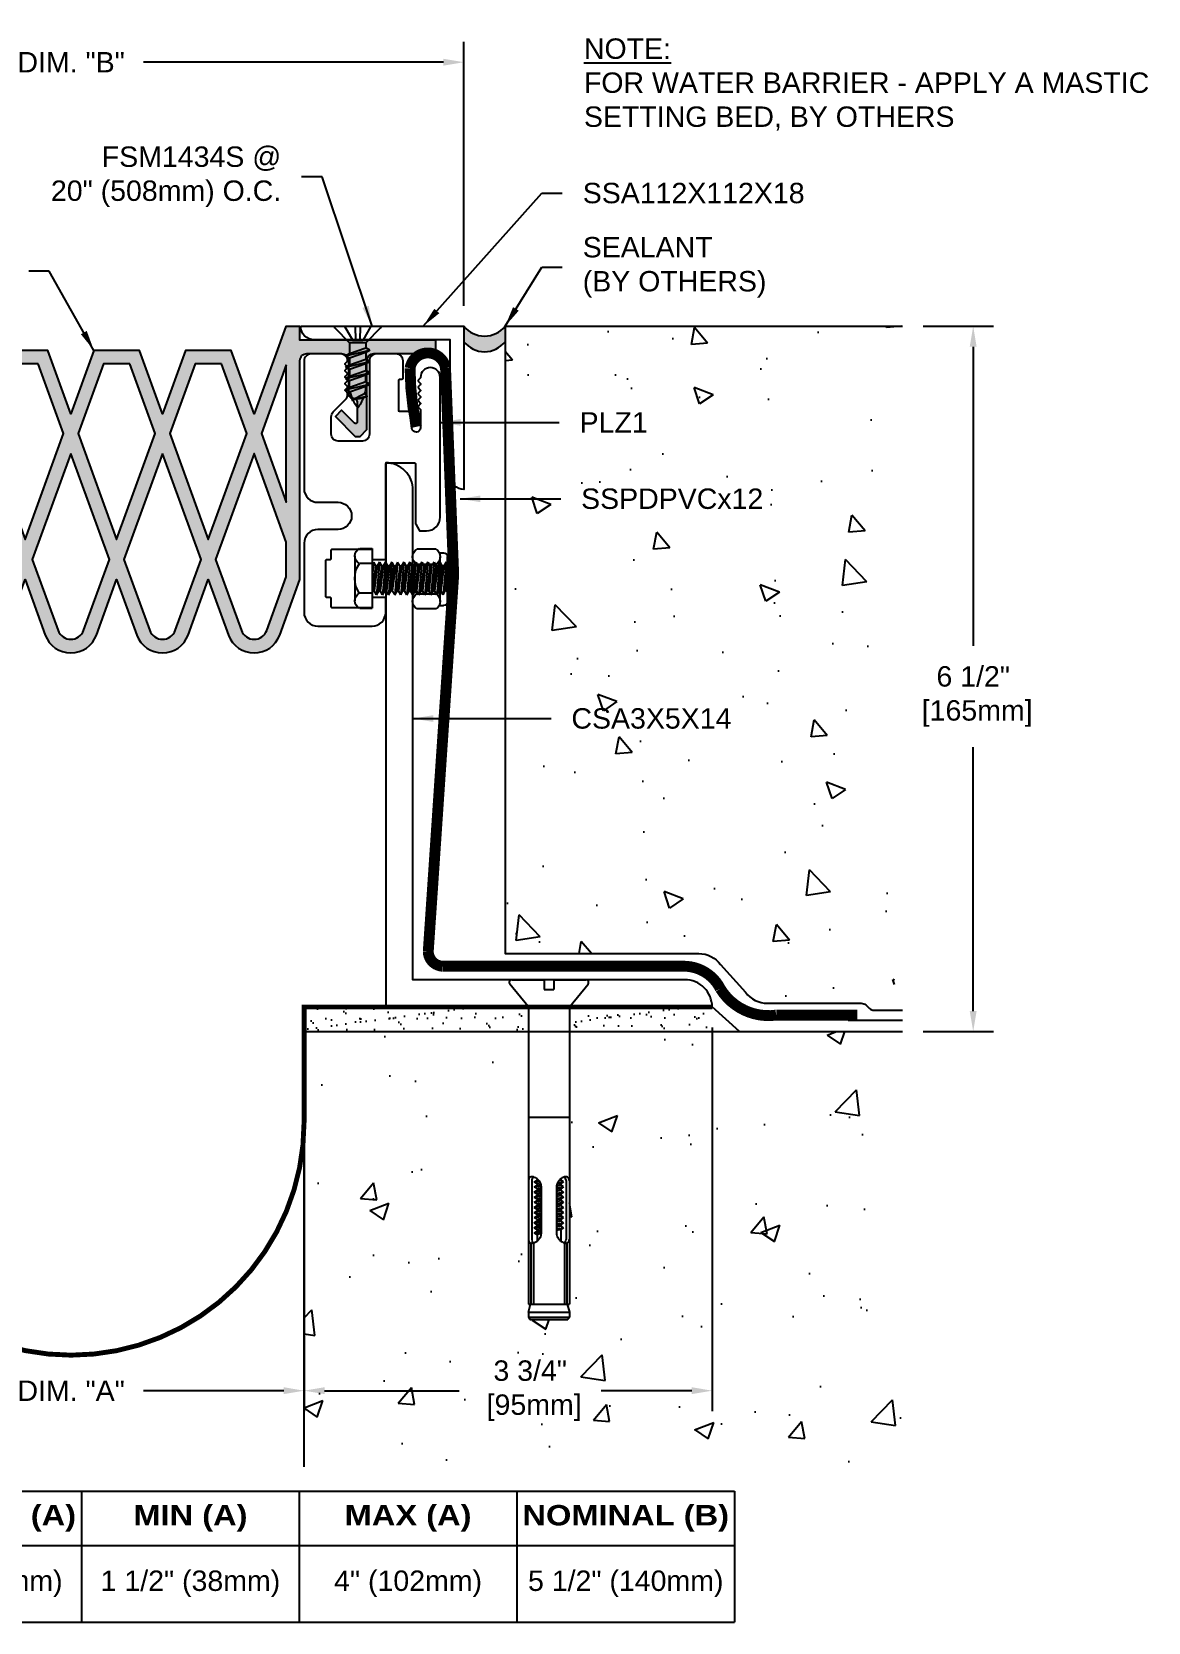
# Model space of a CAD drawing. Header units: inches. Extents: x -1.4 to 49.4, y -11.9 to 2.9.
# Drawn here: x 7.28 to 17.54, y -11.91 to 2.71 of the extents above; entities that cross this region are included whole.
import ezdxf

# ---------------------------------------------------------------- set-up
doc = ezdxf.new("R2010")
doc.units = ezdxf.units.IN
doc.header["$MEASUREMENT"] = 0
for name, color, linetype in [('Anchors', 4, 'Continuous'), ('Conditions', 1, 'Continuous'), ('Dimensions', 3, 'Continuous'), ('Fillers', 2, 'Continuous'), ('Metals', 7, 'Continuous'), ('Seal', 5, 'Continuous'), ('TABLE', 1, 'Continuous'), ('Text', 2, 'Continuous')]:
    doc.layers.add(name, color=color, linetype=linetype)
doc.styles.add('ARIAL', font='arial.ttf')
doc.styles.add('Arial Bold', font='')
doc.styles.get('Arial Bold').set_extended_font_data('Arial Black')
doc.dimstyles.new('Arial', dxfattribs={"dimscale": 1.5, "dimtxt": 0.125, "dimasz": 0.125, "dimexe": 0.125, "dimexo": 0.125, "dimgap": 0.125, "dimtad": 0, "dimtih": 1, "dimtoh": 1, "dimdec": 4, "dimzin": 0, "dimdsep": 46, "dimlunit": 4, "dimtxsty": 'ARIAL', "dimcen": 0.125, "dimadec": 0, "dimazin": 0, "dimtfac": 1, "dimtdec": 4, "dimtofl": 0, "dimtmove": 0, "dimatfit": 3, "dimfxl": 0, "dimfrac": 2, "dimtolj": 1, "dimtzin": 0, "dimarcsym": 0})
pattern_1 = [(37.5, (-3.35295, -10.52077), (-0.0062993, 0.1926824), [0, -0.152, 0, -0.17, 0, -0.1625]), (7.5, (-3.35295, -10.52077), (0.1769777, 0.2822146), [0, -0.082, 0, -0.137, 0, -0.0525]), (327.5, (-3.47595, -10.52077), (0.3114142, 0.0005659), [0, -0.05, 0, -0.18, 0, -0.235]), (317.5, (-3.47595, -10.52077), (0.3006127, 0.0877676), [0, -0.025, 0, -0.118, 0, -0.135])]

# ---------------------------------------------------------------- blocks, each defined once
blk = doc.blocks.new('PLZ1')
blk.add_lwpolyline([(0.265, 0, -0.414214), (0.275, -0.01), (0.275, -0.56, 0.131652), (0.276, -0.565), (0.308, -0.62, 0.267949), (0.317, -0.625), (0.375, -0.625, 0.414214), (0.5, -0.5), (0.5, 0.785, 1), (0.32, 0.785, -0.198912), (0.317, 0.778), (0.301, 0.762, 0.414214), (0.301, 0.748), (0.317, 0.732, -0.198912), (0.32, 0.725, -0.198912), (0.317, 0.718), (0.301, 0.702, 0.414214), (0.301, 0.688), (0.317, 0.672, -0.198912), (0.32, 0.665, -0.198912), (0.317, 0.658), (0.301, 0.642, 0.414214), (0.301, 0.628), (0.317, 0.612, -0.198912), (0.32, 0.605, -0.198912), (0.317, 0.598), (0.301, 0.582, 0.414214), (0.301, 0.568), (0.317, 0.552, -0.198912), (0.32, 0.545, -0.198912), (0.317, 0.538), (0.301, 0.522, 0.414214), (0.301, 0.508), (0.317, 0.492, -0.198912), (0.32, 0.485), (0.32, 0.322, -0.93609), (0.24, 0.317), (0.221, 0.461, 0.376062), (0.211, 0.47), (0.13, 0.47, -0.414214), (0.12, 0.48), (0.12, 0.76, -0.414214), (0.13, 0.77), (0.15, 0.77, 0.414214), (0.16, 0.78), (0.16, 0.937, 0.414214), (0.097, 1), (-0.088, 1, 0.414214), (-0.15, 0.937), (-0.15, 0.262, -0.414214), (-0.213, 0.2), (-0.438, 0.2, -0.414214), (-0.5, 0.262), (-0.5, 0.424, -0.198912), (-0.482, 0.468), (-0.368, 0.582, 0.198912), (-0.35, 0.626), (-0.35, 0.637, 0.198912), (-0.353, 0.645), (-0.369, 0.66, -0.414214), (-0.369, 0.675), (-0.353, 0.69, 0.198912), (-0.35, 0.697, 0.198912), (-0.353, 0.705), (-0.369, 0.72, -0.414214), (-0.369, 0.735), (-0.353, 0.75, 0.198912), (-0.35, 0.757, 0.198912), (-0.353, 0.765), (-0.369, 0.78, -0.414214), (-0.369, 0.795), (-0.353, 0.81, 0.198912), (-0.35, 0.817, 0.198912), (-0.353, 0.825), (-0.369, 0.84, -0.414214), (-0.369, 0.855), (-0.353, 0.87, 0.198912), (-0.35, 0.877, 0.198912), (-0.353, 0.885), (-0.369, 0.9, -0.414214), (-0.369, 0.915), (-0.353, 0.93, 0.198912), (-0.35, 0.937, 0.414214), (-0.413, 1), (-0.688, 1, 0.414214), (-0.75, 0.937), (-0.75, -0.238, 0.414214), (-0.625, -0.363), (-0.438, -0.363, -1), (-0.438, -0.613), (-0.625, -0.613, 0.414214), (-0.75, -0.737), (-0.75, -1.375, 0.414214), (-0.625, -1.5), (-0.125, -1.5, 0.414214), (0, -1.375), (0, -1.248, 0.414214), (-0.01, -1.238), (-0.115, -1.238, 0.414214), (-0.125, -1.248), (-0.125, -1.323, -0.414214), (-0.135, -1.333), (-0.49, -1.333, -0.414214), (-0.5, -1.323), (-0.5, -1.248, 0.414214), (-0.51, -1.238), (-0.54, -1.238, -0.414214), (-0.55, -1.228), (-0.55, -0.898, -0.414214), (-0.54, -0.888), (-0.51, -0.888, 0.414214), (-0.5, -0.878), (-0.5, -0.803, -0.414214), (-0.49, -0.793), (-0.135, -0.793, -0.414214), (-0.125, -0.803), (-0.125, -0.878, 0.414214), (-0.115, -0.888), (-0.01, -0.888, 0.414214), (0, -0.878), (0, -0.01, -0.414214), (0.01, 0)], format="xyb", close=True)
blk = doc.blocks.new('SSSA38278')
for p, q in [((-0.341, 0), (-0.045, 0)), ((-0.045, 0), (-0.045, -0.09)), ((0.045, 0), (0.341, 0)), ((0.045, 0), (0.045, -0.09)), ((-0.191, -0.246), (-0.36, -0.039)), ((-0.045, -0.09), (0.045, -0.09)), ((0.191, -0.246), (0.36, -0.039)), ((-0.187, -0.256), (-0.187, -2.982)), ((0.188, -0.256), (0.188, -2.982)), ((-0.187, -1.262), (0.188, -1.262)), ((-0.157, -1.843), (-0.157, -2.387)), ((-0.135, -1.857), (-0.108, -1.84)), ((-0.135, -1.857), (-0.089, -1.849)), ((-0.135, -1.857), (-0.108, -1.873)), ((-0.135, -1.904), (-0.108, -1.887)), ((-0.135, -1.904), (-0.071, -1.893)), ((-0.108, -1.83), (-0.108, -1.84)), ((-0.108, -1.84), (-0.098, -1.838)), ((-0.078, -1.867), (-0.108, -1.873)), ((-0.108, -1.873), (-0.108, -1.887)), ((-0.108, -1.887), (-0.073, -1.88)), ((-0.07, -1.896), (-0.07, -2.334)), ((0.071, -1.895), (0.108, -1.887)), ((0.071, -1.896), (0.071, -2.334)), ((0.108, -1.873), (0.072, -1.881)), ((0.078, -1.867), (0.135, -1.857)), ((0.093, -1.844), (0.108, -1.84)), ((0.108, -1.83), (0.108, -1.84)), ((0.135, -1.857), (0.108, -1.84)), ((0.135, -1.857), (0.108, -1.873)), ((0.108, -1.873), (0.108, -1.887)), ((0.135, -1.904), (0.108, -1.887)), ((0.158, -1.843), (0.158, -2.387)), ((-0.135, -1.904), (-0.108, -1.92)), ((-0.135, -1.951), (-0.108, -1.934)), ((-0.135, -1.951), (-0.07, -1.94)), ((-0.135, -1.951), (-0.108, -1.967)), ((-0.135, -1.998), (-0.108, -1.981)), ((-0.135, -1.998), (-0.07, -1.986)), ((-0.135, -1.998), (-0.108, -2.014)), ((-0.135, -2.044), (-0.108, -2.028)), ((-0.135, -2.044), (-0.07, -2.033)), ((-0.135, -2.044), (-0.108, -2.061)), ((-0.07, -1.912), (-0.108, -1.92)), ((-0.108, -1.92), (-0.108, -1.934)), ((-0.108, -1.934), (-0.07, -1.926)), ((-0.07, -1.959), (-0.108, -1.967)), ((-0.108, -1.967), (-0.108, -1.981)), ((-0.108, -1.981), (-0.07, -1.973)), ((-0.07, -2.006), (-0.108, -2.014)), ((-0.108, -2.014), (-0.108, -2.028)), ((-0.108, -2.028), (-0.07, -2.02)), ((0.071, -1.915), (0.135, -1.904)), ((0.071, -1.915), (0.135, -1.904)), ((0.108, -1.92), (0.071, -1.928)), ((0.071, -1.942), (0.108, -1.934)), ((0.071, -1.962), (0.135, -1.951)), ((0.108, -1.967), (0.071, -1.975)), ((0.071, -1.989), (0.108, -1.981)), ((0.071, -2.009), (0.135, -1.998)), ((0.108, -2.014), (0.071, -2.022)), ((0.071, -2.036), (0.108, -2.028)), ((0.071, -2.056), (0.135, -2.044)), ((0.135, -1.904), (0.108, -1.92)), ((0.108, -1.92), (0.108, -1.934)), ((0.135, -1.951), (0.108, -1.934)), ((0.135, -1.951), (0.108, -1.967)), ((0.108, -1.967), (0.108, -1.981)), ((0.135, -1.998), (0.108, -1.981)), ((0.135, -1.998), (0.108, -2.014)), ((0.108, -2.014), (0.108, -2.028)), ((0.135, -2.044), (0.108, -2.028)), ((0.135, -2.044), (0.108, -2.061)), ((-0.135, -2.091), (-0.108, -2.075)), ((-0.135, -2.091), (-0.07, -2.08)), ((-0.135, -2.091), (-0.108, -2.108)), ((-0.135, -2.138), (-0.108, -2.122)), ((-0.135, -2.138), (-0.07, -2.127)), ((-0.135, -2.138), (-0.108, -2.155)), ((-0.135, -2.185), (-0.108, -2.169)), ((-0.135, -2.185), (-0.07, -2.174)), ((-0.135, -2.185), (-0.108, -2.202)), ((-0.07, -2.053), (-0.108, -2.061)), ((-0.108, -2.061), (-0.108, -2.075)), ((-0.108, -2.075), (-0.07, -2.067)), ((-0.07, -2.1), (-0.108, -2.108)), ((-0.108, -2.108), (-0.108, -2.122)), ((-0.108, -2.122), (-0.07, -2.114)), ((-0.07, -2.147), (-0.108, -2.155)), ((-0.108, -2.155), (-0.108, -2.169)), ((-0.108, -2.169), (-0.07, -2.16)), ((0.108, -2.061), (0.071, -2.069)), ((0.071, -2.083), (0.108, -2.075)), ((0.071, -2.103), (0.135, -2.091)), ((0.108, -2.108), (0.071, -2.116)), ((0.071, -2.13), (0.108, -2.122)), ((0.071, -2.149), (0.135, -2.138)), ((0.108, -2.155), (0.071, -2.163)), ((0.071, -2.177), (0.108, -2.169)), ((0.071, -2.196), (0.135, -2.185)), ((0.108, -2.061), (0.108, -2.075)), ((0.135, -2.091), (0.108, -2.075)), ((0.135, -2.091), (0.108, -2.108)), ((0.108, -2.108), (0.108, -2.122)), ((0.135, -2.138), (0.108, -2.122)), ((0.135, -2.138), (0.108, -2.155)), ((0.108, -2.155), (0.108, -2.169)), ((0.135, -2.185), (0.108, -2.169)), ((0.135, -2.185), (0.108, -2.202)), ((-0.135, -2.232), (-0.108, -2.215)), ((-0.135, -2.232), (-0.07, -2.221)), ((-0.135, -2.232), (-0.108, -2.248)), ((-0.135, -2.279), (-0.108, -2.262)), ((-0.135, -2.279), (-0.07, -2.268)), ((-0.135, -2.279), (-0.108, -2.295)), ((-0.135, -2.326), (-0.108, -2.309)), ((-0.135, -2.326), (-0.07, -2.315)), ((-0.135, -2.326), (-0.108, -2.342)), ((-0.07, -2.193), (-0.108, -2.202)), ((-0.108, -2.202), (-0.108, -2.215)), ((-0.108, -2.215), (-0.07, -2.207)), ((-0.07, -2.24), (-0.108, -2.248)), ((-0.108, -2.248), (-0.108, -2.262)), ((-0.108, -2.262), (-0.07, -2.254)), ((-0.07, -2.287), (-0.108, -2.295)), ((-0.108, -2.295), (-0.108, -2.309)), ((-0.108, -2.309), (-0.07, -2.301)), ((-0.07, -2.334), (-0.108, -2.342)), ((0.108, -2.202), (0.071, -2.21)), ((0.071, -2.224), (0.108, -2.215)), ((0.071, -2.243), (0.135, -2.232)), ((0.108, -2.248), (0.071, -2.257)), ((0.071, -2.27), (0.108, -2.262)), ((0.071, -2.29), (0.135, -2.279)), ((0.108, -2.295), (0.071, -2.303)), ((0.108, -2.202), (0.108, -2.215)), ((0.135, -2.232), (0.108, -2.215)), ((0.135, -2.232), (0.108, -2.248)), ((0.108, -2.248), (0.108, -2.262)), ((0.135, -2.279), (0.108, -2.262)), ((0.135, -2.279), (0.108, -2.295)), ((0.108, -2.295), (0.108, -2.401)), ((-0.166, -2.42), (-0.166, -2.982)), ((-0.143, -2.42), (-0.143, -2.982)), ((-0.108, -2.342), (-0.108, -2.401)), ((0.143, -2.42), (0.143, -2.982)), ((0.166, -2.42), (0.166, -2.982)), ((-0.187, -3.053), (-0.168, -2.982)), ((-0.187, -2.982), (0.188, -2.982)), ((-0.187, -3.053), (0.188, -3.053)), ((-0.187, -3.053), (-0.187, -3.099)), ((0.168, -2.982), (0.188, -3.053)), ((0.188, -3.053), (0.188, -3.099)), ((-0.187, -3.099), (0.188, -3.099)), ((-0.187, -3.099), (-0.174, -3.123)), ((-0.174, -3.123), (0.174, -3.123)), ((0.188, -3.099), (0.174, -3.123))]:
    blk.add_line(p, q)
for centre, radius, start, end in [((-0.341, -0.024), 0.0239, 90, 219.032), ((0.341, -0.024), 0.0239, 320.968, 90), ((-0.202, -0.256), 0.015, 0, 39.1666), ((0.203, -0.256), 0.015, 140.8334, 180), ((-0.159, -1.839), 0.0276, 135, 168.9394), ((-0.135, -1.843), 0.0524, 168.9394, 180), ((-0.159, -1.839), 0.0276, 101.0606, 135), ((-0.155, -1.863), 0.0524, 76.6123, 101.0606), ((-0.129, -1.839), 0.0276, 135, 168.9394), ((-0.105, -1.843), 0.0524, 168.9394, 180), ((-0.129, -1.839), 0.0276, 110.9085, 135), ((-0.161, -1.888), 0.0783, 59.3028, 76.6123), ((-0.179, -1.919), 0.114, 45, 59.3028), ((-0.179, -1.919), 0.114, 30.6972, 45), ((-0.148, -1.901), 0.0783, 13.3877, 30.6972), ((-0.123, -1.895), 0.0524, 358.2993, 13.3877), ((0.123, -1.895), 0.0524, 166.6123, 181.7007), ((0.148, -1.901), 0.0783, 149.3028, 166.6123), ((0.179, -1.919), 0.114, 135, 149.3028), ((0.179, -1.919), 0.114, 120.6972, 135), ((0.161, -1.888), 0.0783, 103.3877, 120.6972), ((0.129, -1.839), 0.0276, 45, 69.0915), ((0.155, -1.863), 0.0524, 78.9394, 103.3877), ((0.129, -1.839), 0.0276, 11.0606, 45), ((0.105, -1.843), 0.0524, 360, 11.0606), ((0.159, -1.839), 0.0276, 45, 78.9394), ((0.159, -1.839), 0.0276, 11.0606, 45), ((0.135, -1.843), 0.0524, 0, 11.0606), ((-0.123, -2.335), 0.0524, 346.6123, 1.7007), ((0.123, -2.335), 0.0524, 178.2993, 193.3877), ((-0.135, -2.387), 0.0524, 180, 191.0606), ((-0.159, -2.392), 0.0276, 191.0606, 225), ((-0.159, -2.392), 0.0276, 225, 258.9394), ((-0.155, -2.367), 0.0524, 258.9394, 283.3877), ((-0.105, -2.387), 0.0524, 180, 191.0606), ((-0.129, -2.392), 0.0276, 191.0606, 225), ((-0.129, -2.392), 0.0276, 225, 249.0915), ((-0.161, -2.342), 0.0783, 283.3877, 300.6972), ((-0.179, -2.311), 0.114, 300.6972, 315), ((-0.179, -2.311), 0.114, 315, 329.3028), ((-0.148, -2.329), 0.0783, 329.3028, 346.6123), ((0.148, -2.329), 0.0783, 193.3877, 210.6972), ((0.179, -2.311), 0.114, 210.6972, 225), ((0.179, -2.311), 0.114, 225, 239.3028), ((0.161, -2.342), 0.0783, 239.3028, 256.6123), ((0.129, -2.392), 0.0276, 290.9085, 315), ((0.155, -2.367), 0.0524, 256.6123, 281.0606), ((0.129, -2.392), 0.0276, 315, 348.9394), ((0.105, -2.387), 0.0524, 348.9394, 0), ((0.159, -2.392), 0.0276, 281.0606, 315), ((0.159, -2.392), 0.0276, 315, 348.9394), ((0.135, -2.387), 0.0524, 348.9394, 360)]:
    blk.add_arc(centre, radius, start, end)
blk = doc.blocks.new('*D14')
at = {"layer": 'Defpoints', "color": 0}
for p in [(11.25, 2.426), (4.031, 0), (11.25, 0)]:
    blk.add_point(p, dxfattribs=at)
at = {"layer": 'Dimensions', "color": 0, "lineweight": -2}
for p, q in [((4.031, 0.188), (4.031, 2.613)), ((11.25, 0.188), (11.25, 2.613)), ((4.219, 2.426), (6.976, 2.426)), ((11.062, 2.426), (8.305, 2.426))]:
    blk.add_line(p, q, dxfattribs=at)
at = {"layer": 'Dimensions', "color": 0}
for points in [[(4.219, 2.457), (4.219, 2.394), (4.031, 2.426)], [(11.062, 2.457), (11.062, 2.394), (11.25, 2.426)]]:
    blk.add_solid(points, dxfattribs=at)
at = {"layer": 'Dimensions', "color": 0, "insert": (7.641, 2.426), "char_height": 0.1875, "attachment_point": 5, "style": 'ARIAL'}
blk.add_mtext('\\A1;DIM. "B"', dxfattribs=at)
blk = doc.blocks.new('*D15')
at = {"layer": 'Defpoints', "color": 0}
for p in [(5.5, -7.103), (9.781, -7.103), (9.781, -9.781)]:
    blk.add_point(p, dxfattribs=at)
at = {"layer": 'Dimensions', "color": 0, "lineweight": -2}
for p, q in [((5.5, -7.29), (5.5, -9.968)), ((9.781, -7.29), (9.781, -9.968)), ((5.688, -9.781), (6.976, -9.781)), ((9.594, -9.781), (8.305, -9.781))]:
    blk.add_line(p, q, dxfattribs=at)
at = {"layer": 'Dimensions', "color": 0}
for points in [[(5.688, -9.749), (5.688, -9.812), (5.5, -9.781)], [(9.594, -9.749), (9.594, -9.812), (9.781, -9.781)]]:
    blk.add_solid(points, dxfattribs=at)
at = {"layer": 'Dimensions', "color": 0, "insert": (7.641, -9.781), "char_height": 0.1875, "attachment_point": 5, "style": 'ARIAL'}
blk.add_mtext('\\A1;DIM. "A"', dxfattribs=at)
blk = doc.blocks.new('*D18')
at = {"layer": 'Defpoints', "color": 0}
for p in [(13.531, -6.255), (9.781, -6.48), (13.531, -9.781)]:
    blk.add_point(p, dxfattribs=at)
at = {"layer": 'Dimensions', "color": 0, "lineweight": -2}
for p, q in [((13.531, -6.443), (13.531, -9.968)), ((9.781, -6.668), (9.781, -9.968)), ((9.969, -9.781), (11.207, -9.781)), ((13.344, -9.781), (12.511, -9.781))]:
    blk.add_line(p, q, dxfattribs=at)
at = {"layer": 'Dimensions', "color": 0}
for points in [[(9.969, -9.749), (9.969, -9.812), (9.781, -9.781)], [(13.344, -9.749), (13.344, -9.812), (13.531, -9.781)]]:
    blk.add_solid(points, dxfattribs=at)
at = {"layer": 'Dimensions', "color": 0, "insert": (11.859, -9.781), "char_height": 0.1875, "attachment_point": 5, "style": 'ARIAL'}
blk.add_mtext('\\A1;3 3/4"\\P [95mm]', dxfattribs=at)
blk = doc.blocks.new('*D19')
at = {"layer": 'Defpoints', "color": 0}
for p in [(15.281, 0), (15.281, -6.48), (15.93, -6.48)]:
    blk.add_point(p, dxfattribs=at)
at = {"layer": 'Dimensions', "color": 0, "lineweight": -2}
for p, q in [((15.469, 0), (16.117, 0)), ((15.93, -0.188), (15.93, -2.937)), ((15.93, -6.293), (15.93, -3.868)), ((15.469, -6.48), (16.117, -6.48))]:
    blk.add_line(p, q, dxfattribs=at)
at = {"layer": 'Dimensions', "color": 0}
for points in [[(15.898, -0.188), (15.961, -0.188), (15.93, 0)], [(15.898, -6.293), (15.961, -6.293), (15.93, -6.48)]]:
    blk.add_solid(points, dxfattribs=at)
at = {"layer": 'Dimensions', "color": 0, "insert": (15.93, -3.402), "char_height": 0.1875, "attachment_point": 5, "style": 'ARIAL'}
blk.add_mtext('\\A1;6 1/2"\\P [165mm]', dxfattribs=at)
blk = doc.blocks.new('CSA3X5X14')
at = {"layer": 'Metals'}
blk.add_lwpolyline([(0.25, 4.75, 0.414214), (0, 5), (0, 0), (3, 0, 0.414214), (2.75, 0.25), (0.25, 0.25)], format="xyb", close=True, dxfattribs=at)
blk = doc.blocks.new('SSA112X112X18')
blk.add_lwpolyline([(0, 0), (-1.5, 0), (-1.5, -1.5, 0.414214), (-1.375, -1.375), (-1.375, -0.125), (-0.125, -0.125, 0.414214)], format="xyb", close=True)
blk = doc.blocks.new('FSM1434S')
for p, q in [((0.202, 0), (-0.202, 0)), ((-0.122, 0), (-0.046, -0.132)), ((-0.024, 0), (-0.019, -0.132)), ((0.024, 0), (0.019, -0.132)), ((0.122, 0), (0.046, -0.132)), ((-0.209, -0.016), (-0.075, -0.154)), ((-0.046, -0.132), (0.046, -0.132)), ((0.209, -0.016), (0.075, -0.154)), ((-0.112, -0.221), (-0.075, -0.2)), ((0.113, -0.273), (-0.112, -0.221)), ((-0.112, -0.221), (-0.075, -0.243)), ((-0.075, -0.154), (0.075, -0.154)), ((-0.075, -0.154), (-0.075, -0.2)), ((0.075, -0.251), (-0.075, -0.2)), ((-0.075, -0.243), (-0.075, -0.246)), ((-0.075, -0.243), (-0.075, -0.303)), ((-0.075, -0.243), (0.075, -0.295)), ((0.075, -0.154), (0.075, -0.251)), ((0.113, -0.273), (0.075, -0.251)), ((0.113, -0.273), (0.075, -0.295)), ((-0.112, -0.325), (-0.075, -0.303)), ((0.113, -0.376), (-0.112, -0.325)), ((-0.112, -0.325), (-0.075, -0.346)), ((-0.112, -0.428), (-0.075, -0.406)), ((0.113, -0.479), (-0.112, -0.428)), ((-0.112, -0.428), (-0.075, -0.449)), ((0.075, -0.354), (-0.075, -0.303)), ((-0.075, -0.346), (0.075, -0.398)), ((-0.075, -0.346), (-0.075, -0.406)), ((0.075, -0.458), (-0.075, -0.406)), ((0.075, -0.295), (0.075, -0.298)), ((0.075, -0.295), (0.075, -0.354)), ((0.113, -0.376), (0.075, -0.354)), ((0.113, -0.376), (0.075, -0.398)), ((0.075, -0.398), (0.075, -0.458)), ((-0.112, -0.531), (-0.075, -0.509)), ((0.105, -0.581), (-0.112, -0.531)), ((-0.112, -0.531), (-0.075, -0.553)), ((-0.075, -0.509), (-0.075, -0.449)), ((-0.075, -0.449), (0.075, -0.501)), ((0.073, -0.56), (-0.075, -0.509)), ((-0.075, -0.553), (0.067, -0.602)), ((0.105, -0.581), (0.067, -0.602)), ((0.105, -0.581), (0.073, -0.56)), ((0.113, -0.479), (0.075, -0.458)), ((0.113, -0.479), (0.075, -0.501)), ((0.075, -0.524), (0.075, -0.501)), ((-0.089, -0.64), (-0.063, -0.619)), ((0.058, -0.681), (-0.089, -0.64)), ((-0.089, -0.64), (-0.051, -0.661)), ((0.058, -0.681), (-0.063, -0.619)), ((-0.051, -0.661), (0.058, -0.681))]:
    blk.add_line(p, q)
for centre, radius, start, end in [((-0.202, -0.01), 0.0096, 90, 224.3206), ((0.202, -0.01), 0.0096, 315.6794, 90), ((0.298, -0.526), 0.373, 184.1974, 194.4309), ((-0.298, -0.526), 0.373, 354.6624, 0.1882), ((0.298, -0.526), 0.373, 201.2487, 216.9667), ((-0.298, -0.526), 0.373, 323.0333, 335.8104), ((-0.298, -0.526), 0.373, 336.5004, 348.2654)]:
    blk.add_arc(centre, radius, start, end)
blk = doc.blocks.new('Sealant')
blk.add_hatch(color=253).paths.add_polyline_path([(0, -0.143), (0, 0, -0.481905), (-0.378, 0), (-0.378, -0.143, 0.481905)])
for centre in [(-0.189, 0.151), (-0.189, 0.008)]:
    blk.add_arc(centre, 0.242, 218.5407, 321.4593)
blk = doc.blocks.new('HLN516SN')
for p, q in [((-0.205, 0.32), (0.205, 0.32)), ((-0.274, 0.213), (-0.274, 0.04)), ((-0.242, 0.244), (-0.242, 0.283)), ((-0.205, 0.253), (0.205, 0.253)), ((-0.137, 0.04), (-0.137, 0.213)), ((0.137, 0.04), (0.137, 0.213)), ((0.242, 0.244), (0.242, 0.283)), ((0.274, 0.213), (0.274, 0.04)), ((-0.205, 0), (0.205, 0))]:
    blk.add_line(p, q)
for centre, radius, start, end in [((-0.205, 0.283), 0.037, 90, 180), ((0.205, 0.283), 0.037, 0, 90), ((-0.205, 0.175), 0.0783, 29.0208, 150.9792), ((0, 0.001), 0.253, 57.1911, 122.8089), ((0.205, 0.175), 0.0783, 29.0208, 150.9792), ((-0.205, 0.078), 0.0783, 209.0208, 330.9792), ((0, 0.253), 0.253, 237.1911, 302.8089), ((0.205, 0.078), 0.0783, 209.0208, 330.9792)]:
    blk.add_arc(centre, radius, start, end)
blk = doc.blocks.new('H51634S')
for p, q in [((-0.206, 0.158), (0.206, 0.158)), ((-0.275, 0.114), (-0.275, 0)), ((-0.275, 0), (0.275, 0)), ((-0.15, -0.013), (-0.127, 0)), ((-0.15, -0.013), (-0.008, 0)), ((-0.138, 0), (-0.138, 0.114)), ((0.124, 0), (0.113, -0.007)), ((0.137, 0), (0.137, 0.114)), ((0.275, 0.114), (0.275, 0)), ((-0.15, -0.013), (-0.113, -0.034)), ((-0.15, -0.069), (0.15, -0.041)), ((-0.15, -0.069), (-0.113, -0.047)), ((-0.15, -0.069), (-0.113, -0.09)), ((-0.15, -0.124), (0.15, -0.096)), ((-0.15, -0.124), (-0.113, -0.103)), ((-0.15, -0.124), (-0.113, -0.145)), ((0.113, -0.007), (-0.113, -0.034)), ((-0.113, -0.047), (0.113, -0.02)), ((-0.113, -0.047), (-0.113, -0.034)), ((0.113, -0.062), (-0.113, -0.09)), ((-0.113, -0.103), (0.113, -0.075)), ((-0.113, -0.103), (-0.113, -0.09)), ((0.113, -0.118), (-0.113, -0.145)), ((-0.113, -0.159), (0.113, -0.131)), ((-0.113, -0.159), (-0.113, -0.145)), ((0.113, -0.02), (0.113, -0.007)), ((0.15, -0.041), (0.113, -0.02)), ((0.15, -0.041), (0.113, -0.062)), ((0.113, -0.075), (0.113, -0.062)), ((0.15, -0.096), (0.113, -0.075)), ((0.15, -0.096), (0.113, -0.118)), ((0.113, -0.131), (0.113, -0.118)), ((0.15, -0.152), (0.113, -0.131)), ((-0.15, -0.18), (0.15, -0.152)), ((-0.15, -0.18), (-0.113, -0.159)), ((-0.15, -0.18), (-0.113, -0.201)), ((-0.15, -0.235), (0.15, -0.208)), ((-0.15, -0.235), (-0.113, -0.214)), ((-0.15, -0.235), (-0.113, -0.257)), ((-0.15, -0.291), (0.15, -0.263)), ((-0.15, -0.291), (-0.113, -0.27)), ((-0.15, -0.291), (-0.113, -0.312)), ((0.113, -0.173), (-0.113, -0.201)), ((-0.113, -0.214), (0.113, -0.186)), ((-0.113, -0.214), (-0.113, -0.201)), ((0.113, -0.229), (-0.113, -0.257)), ((-0.113, -0.27), (0.113, -0.242)), ((-0.113, -0.27), (-0.113, -0.257)), ((0.113, -0.284), (-0.113, -0.312)), ((0.15, -0.152), (0.113, -0.173)), ((0.113, -0.186), (0.113, -0.173)), ((0.15, -0.208), (0.113, -0.186)), ((0.15, -0.208), (0.113, -0.229)), ((0.113, -0.242), (0.113, -0.229)), ((0.15, -0.263), (0.113, -0.242)), ((0.15, -0.263), (0.113, -0.284)), ((0.113, -0.297), (0.113, -0.284)), ((-0.15, -0.346), (0.15, -0.319)), ((-0.15, -0.346), (-0.113, -0.325)), ((-0.15, -0.346), (-0.113, -0.368)), ((-0.15, -0.402), (0.15, -0.374)), ((-0.15, -0.402), (-0.113, -0.381)), ((-0.15, -0.402), (-0.113, -0.423)), ((-0.15, -0.458), (0.15, -0.43)), ((-0.15, -0.458), (-0.113, -0.436)), ((-0.113, -0.325), (0.113, -0.297)), ((-0.113, -0.325), (-0.113, -0.312)), ((0.113, -0.34), (-0.113, -0.368)), ((-0.113, -0.381), (0.113, -0.353)), ((-0.113, -0.381), (-0.113, -0.368)), ((0.113, -0.395), (-0.113, -0.423)), ((-0.113, -0.436), (0.113, -0.409)), ((-0.113, -0.436), (-0.113, -0.423)), ((0.15, -0.319), (0.113, -0.297)), ((0.15, -0.319), (0.113, -0.34)), ((0.113, -0.353), (0.113, -0.34)), ((0.15, -0.374), (0.113, -0.353)), ((0.15, -0.374), (0.113, -0.395)), ((0.113, -0.409), (0.113, -0.395)), ((0.15, -0.43), (0.113, -0.409)), ((0.15, -0.43), (0.113, -0.451)), ((-0.15, -0.458), (-0.113, -0.479)), ((-0.15, -0.513), (0.15, -0.485)), ((-0.15, -0.513), (-0.113, -0.492)), ((-0.15, -0.513), (-0.113, -0.534)), ((-0.15, -0.569), (0.15, -0.541)), ((-0.15, -0.569), (-0.113, -0.547)), ((-0.15, -0.569), (-0.113, -0.59)), ((0.113, -0.451), (-0.113, -0.479)), ((-0.113, -0.492), (0.113, -0.464)), ((-0.113, -0.492), (-0.113, -0.479)), ((0.113, -0.507), (-0.113, -0.534)), ((-0.113, -0.547), (0.113, -0.52)), ((-0.113, -0.547), (-0.113, -0.534)), ((0.113, -0.562), (-0.113, -0.59)), ((-0.113, -0.603), (0.113, -0.575)), ((0.113, -0.464), (0.113, -0.451)), ((0.15, -0.485), (0.113, -0.464)), ((0.15, -0.485), (0.113, -0.507)), ((0.113, -0.52), (0.113, -0.507)), ((0.15, -0.541), (0.113, -0.52)), ((0.15, -0.541), (0.113, -0.562)), ((0.113, -0.575), (0.113, -0.562)), ((0.15, -0.596), (0.113, -0.575)), ((-0.15, -0.624), (0.15, -0.596)), ((-0.15, -0.624), (-0.113, -0.603)), ((-0.15, -0.624), (-0.113, -0.645)), ((-0.15, -0.68), (0.15, -0.652)), ((-0.15, -0.68), (-0.113, -0.659)), ((-0.15, -0.68), (-0.113, -0.701)), ((-0.15, -0.735), (0.15, -0.708)), ((-0.15, -0.735), (-0.113, -0.714)), ((-0.113, -0.603), (-0.113, -0.59)), ((0.113, -0.618), (-0.113, -0.645)), ((-0.113, -0.659), (0.113, -0.631)), ((-0.113, -0.659), (-0.113, -0.645)), ((0.113, -0.673), (-0.113, -0.701)), ((-0.113, -0.714), (0.113, -0.686)), ((-0.113, -0.714), (-0.113, -0.701)), ((0.113, -0.729), (-0.06, -0.75)), ((0.113, -0.729), (0.06, -0.75)), ((0.15, -0.596), (0.113, -0.618)), ((0.113, -0.631), (0.113, -0.618)), ((0.15, -0.652), (0.113, -0.631)), ((0.15, -0.652), (0.113, -0.673)), ((0.113, -0.686), (0.113, -0.673)), ((0.15, -0.708), (0.113, -0.686)), ((0.15, -0.708), (0.113, -0.729)), ((-0.15, -0.735), (-0.124, -0.75)), ((-0.124, -0.75), (0.06, -0.75))]:
    blk.add_line(p, q)
for centre, radius, start, end in [((-0.206, 0.083), 0.0757, 24.7615, 155.2385), ((0, -0.078), 0.237, 54.5107, 125.4893), ((0.206, 0.083), 0.0757, 24.7615, 155.2385)]:
    blk.add_arc(centre, radius, start, end)
for p in [(-0.113, -0.047), (-0.113, -0.103), (-0.113, -0.159), (-0.113, -0.214), (-0.113, -0.27), (-0.113, -0.325), (-0.113, -0.381), (-0.113, -0.436), (-0.113, -0.492), (-0.113, -0.547), (-0.113, -0.603), (-0.113, -0.659), (-0.113, -0.714)]:
    blk.add_point(p)
blk = doc.blocks.new('*T21')
at = {"layer": 'TABLE', "color": 0, "linetype": 'ByBlock', "lineweight": -2}
for p, q in [((0, 0), (12.75, 0)), ((0, 0), (0, -1.205)), ((2.75, 0), (2.75, -1.205)), ((4.75, 0), (4.75, -1.205)), ((6.75, 0), (6.75, -1.205)), ((8.75, 0), (8.75, -1.205)), ((10.75, 0), (10.75, -1.205)), ((12.75, 0), (12.75, -1.205)), ((0, -0.5), (12.75, -0.5)), ((0, -1.205), (12.75, -1.205))]:
    blk.add_line(p, q, dxfattribs=at)
at = {"layer": 'TABLE', "color": 2, "char_height": 0.1875, "attachment_point": 5}
for s, insert, width, style in [('{\\fArial Black|b0|i0|c0|p34;NOMINAL (A)}', (5.75, -0.25), 1.88, 'Arial Bold'), ('{\\fArial Black|b0|i0|c0|p34;MIN (A)}', (7.75, -0.25), 1.88, 'Arial Bold'), ('{\\fArial Black|b0|i0|c0|p34;MAX (A)}', (9.75, -0.25), 1.88, 'Arial Bold'), ('NOMINAL (B)', (11.75, -0.25), 1.88, 'Arial Bold'), ('{\\fArial Black|b0|i0|c0|p34;MODEL}', (1.375, -0.25), 2.63, 'Arial Bold'), ('{\\fArial Black|b0|i0|c0|p34;MOVEMENT}', (3.75, -0.25), 1.88, 'Arial Bold'), ('2 1/2" (64mm)', (3.75, -0.852), 1.88, 'ARIAL'), ('2 1/2" (64mm)', (5.75, -0.852), 1.88, 'ARIAL'), ('1 1/2" (38mm)', (7.75, -0.852), 1.88, 'ARIAL'), ('4" (102mm)', (9.75, -0.852), 1.88, 'ARIAL'), ('5 1/2" (140mm)', (11.75, -0.852), 1.88, 'ARIAL'), ('SSPD-400 x 6 1/2', (1.375, -0.852), 2.63, 'ARIAL')]:
    blk.add_mtext(s, dxfattribs=dict(at, insert=insert, width=width, style=style))
blk = doc.blocks.new('SSPD400')
h = blk.add_hatch(color=256)
h.paths.add_polyline_path([(1.893, 0.03), (1.475, 0.03), (1.263, -0.552), (1.051, 0.03), (0.633, 0.03), (0.421, -0.552), (0.129, 0.25), (0, 0.25), (0, 0.125), (-1.25, 0.125), (-1.25, 0), (-0.679, 0, -0.414214), (-0.616, -0.063), (-0.616, -0.697), (-0.553, -0.76), (-0.508, -0.76), (-0.326, -0.578), (-0.382, -0.521), (-0.5, -0.639, -0.668179), (-0.526, -0.629), (-0.526, -0.45, -0.414214), (-0.486, -0.41, 0.414214), (-0.446, -0.37), (-0.446, -0.063, -0.414214), (-0.383, 0), (-0.063, 0, -0.414214), (0, -0.063), (0, -2.074), (0.186, -2.586, 0.315299), (0.421, -2.75, 0.315299), (0.656, -2.586), (0.842, -2.074), (1.028, -2.586, 0.315299), (1.263, -2.75, 0.315299), (1.498, -2.586), (1.684, -2.074), (1.87, -2.586, 0.315299), (2.105, -2.75, 0.315299), (2.34, -2.586), (2.526, -2.074), (2.712, -2.586, 0.315299), (2.947, -2.75, 0.315299), (3.182, -2.586), (3.368, -2.074), (3.554, -2.586, 0.315299), (3.789, -2.75, 0.315299), (4.024, -2.586), (4.21, -2.074), (4.21, -0.063, -0.414214), (4.273, 0), (4.593, 0, -0.414214), (4.656, -0.063), (4.656, -0.37, 0.414214), (4.696, -0.41, -0.414214), (4.736, -0.45), (4.736, -0.629, -0.668179), (4.71, -0.639), (4.592, -0.521), (4.536, -0.578), (4.718, -0.76), (4.763, -0.76), (4.826, -0.697), (4.826, -0.063, -0.414214), (4.889, 0), (5.46, 0), (5.46, 0.125), (4.21, 0.125), (4.21, 0.25), (4.081, 0.25), (3.789, -0.552), (3.577, 0.03), (3.159, 0.03), (2.947, -0.552), (2.735, 0.03), (2.317, 0.03), (2.105, -0.552)])
h.paths.add_polyline_path([(1.806, -0.095), (2.038, -0.735), (1.684, -1.709), (1.33, -0.735), (1.562, -0.095)], flags=16)
h.paths.add_polyline_path([(1.196, -0.735), (0.842, -1.709), (0.488, -0.735), (0.72, -0.095), (0.964, -0.095)], flags=16)
h.paths.add_polyline_path([(2.404, -0.095), (2.648, -0.095), (2.88, -0.735), (2.526, -1.709), (2.172, -0.735)], flags=16)
h.paths.add_polyline_path([(1.263, -0.918), (1.617, -1.892), (1.38, -2.543, -0.315299), (1.263, -2.625, -0.315299), (1.146, -2.543), (0.909, -1.892)], flags=16)
h.paths.add_polyline_path([(2.105, -0.918), (2.459, -1.892), (2.222, -2.543, -0.315299), (2.105, -2.625, -0.315299), (1.988, -2.543), (1.751, -1.892)], flags=16)
h.paths.add_polyline_path([(0.354, -0.735), (0.125, -1.365), (0.125, -0.104)], flags=16)
h.paths.add_polyline_path([(0.421, -0.918), (0.775, -1.892), (0.538, -2.543, -0.315299), (0.421, -2.625, -0.315299), (0.304, -2.543), (0.125, -2.052), (0.125, -1.731)], flags=16)
h.paths.add_polyline_path([(3.246, -0.095), (3.49, -0.095), (3.722, -0.735), (3.368, -1.709), (3.014, -0.735)], flags=16)
h.paths.add_polyline_path([(2.947, -0.918), (3.301, -1.892), (3.064, -2.543, -0.315299), (2.947, -2.625, -0.315299), (2.83, -2.543), (2.593, -1.892)], flags=16)
h.paths.add_polyline_path([(3.789, -0.918), (4.085, -1.731), (4.085, -2.052), (3.906, -2.543, -0.315299), (3.789, -2.625, -0.315299), (3.672, -2.543), (3.435, -1.892)], flags=16)
h.paths.add_polyline_path([(3.856, -0.735), (4.085, -0.104), (4.085, -1.365)], flags=16)
for points in [[(4.21, -0.063, -0.414214), (4.273, 0), (4.593, 0, -0.414214), (4.656, -0.063), (4.656, -0.37, 0.414214), (4.696, -0.41, -0.414214), (4.736, -0.45), (4.736, -0.629, -0.668179), (4.71, -0.639), (4.592, -0.521), (4.536, -0.578), (4.718, -0.76), (4.763, -0.76), (4.826, -0.697), (4.826, -0.063, -0.414214), (4.889, 0), (5.46, 0), (5.46, 0.125), (4.21, 0.125), (4.21, 0.25), (4.081, 0.25), (3.789, -0.552), (3.577, 0.03), (3.159, 0.03), (2.947, -0.552), (2.735, 0.03), (2.317, 0.03), (2.105, -0.552), (1.893, 0.03), (1.475, 0.03), (1.263, -0.552), (1.051, 0.03), (0.633, 0.03), (0.421, -0.552), (0.129, 0.25), (0, 0.25), (0, 0.125), (-1.25, 0.125), (-1.25, 0), (-0.679, 0, -0.414214), (-0.616, -0.063), (-0.616, -0.697), (-0.553, -0.76), (-0.508, -0.76), (-0.326, -0.578), (-0.382, -0.521), (-0.5, -0.639, -0.668179), (-0.526, -0.629), (-0.526, -0.45, -0.414214), (-0.486, -0.41, 0.414214), (-0.446, -0.37), (-0.446, -0.063, -0.414214), (-0.383, 0), (-0.063, 0, -0.414214), (0, -0.063), (0, -2.074), (0.186, -2.586, 0.315299), (0.421, -2.75, 0.315299), (0.656, -2.586), (0.842, -2.074), (1.028, -2.586, 0.315299), (1.263, -2.75, 0.315299), (1.498, -2.586), (1.684, -2.074), (1.87, -2.586, 0.315299), (2.105, -2.75, 0.315299), (2.34, -2.586), (2.526, -2.074), (2.712, -2.586, 0.315299), (2.947, -2.75, 0.315299), (3.182, -2.586), (3.368, -2.074), (3.554, -2.586, 0.315299), (3.789, -2.75, 0.315299), (4.024, -2.586), (4.21, -2.074)], [(0.421, -0.918), (0.125, -1.731), (0.125, -2.052), (0.304, -2.543, 0.315299), (0.421, -2.625, 0.315299), (0.538, -2.543), (0.775, -1.892)], [(1.263, -0.918), (0.909, -1.892), (1.146, -2.543, 0.315299), (1.263, -2.625, 0.315299), (1.38, -2.543), (1.617, -1.892)], [(2.105, -0.918), (1.751, -1.892), (1.988, -2.543, 0.315299), (2.105, -2.625, 0.315299), (2.222, -2.543), (2.459, -1.892)], [(2.947, -0.918), (2.593, -1.892), (2.83, -2.543, 0.315299), (2.947, -2.625, 0.315299), (3.064, -2.543), (3.301, -1.892)], [(4.085, -1.731), (3.789, -0.918), (3.435, -1.892), (3.672, -2.543, 0.315299), (3.789, -2.625, 0.315299), (3.906, -2.543), (4.085, -2.052)]]:
    blk.add_lwpolyline(points, format="xyb", close=True)
for points in [[(0.125, -0.104), (0.125, -1.365), (0.354, -0.735)], [(1.196, -0.735), (0.964, -0.095), (0.72, -0.095), (0.488, -0.735), (0.842, -1.709)], [(1.806, -0.095), (1.562, -0.095), (1.33, -0.735), (1.684, -1.709), (2.038, -0.735)], [(2.648, -0.095), (2.404, -0.095), (2.172, -0.735), (2.526, -1.709), (2.88, -0.735)], [(3.49, -0.095), (3.246, -0.095), (3.014, -0.735), (3.368, -1.709), (3.722, -0.735)], [(4.085, -0.104), (3.856, -0.735), (4.085, -1.365)]]:
    blk.add_lwpolyline(points, close=True)

msp = doc.modelspace()

# ---------------------------------------------------------------- hatches: boundary and pattern name
at = {"layer": 'Conditions'}
h = msp.add_hatch(dxfattribs=at)
h.set_pattern_fill('AR-CONC', color=256, scale=0.25, style=0)
h.set_pattern_definition([(130, (15.2813, 0), (-1.79315, -0.15688), [0.1875, -2.0625]), (185, (15.2813, 0), (0.3469, 1.8805), [0.15, -1.65]), (79.549, (15.1318, -0.013), (-1.44627, 1.7236), [0.15935, -1.75286]), (133.816, (15.2813, 0.5), (-2.6681, -0.4138), [0.28125, -3.09375]), (83.364, (15.059, 0.4655), (-2.3367, 2.4353), [0.239, -2.6293]), (188.816, (15.2813, 0.5), (-2.3367, 2.4353), [0.225, -2.475]), (159, (15.0313, 0.375), (-1.49227, -1.00655), [0.1875, -2.0625]), (214, (15.0313, 0.375), (-0.6083, 1.81288), [0.15, -1.65]), (108.549, (14.9069, 0.2911), (-2.10056, 0.80633), [0.15935, -1.75286]), (142.5, (15.28125, 0), (-0.0304, 0.832235), [0, -1.63, 0, -1.675, 0, -1.65625]), (172.5, (15.28125, 0), (-0.65767, 0.98603), [0, -0.955, 0, -1.5925, 0, -0.63125]), (212.5, (15.83875, 0), (-1.334556, -0.05639), [0, -0.625, 0, -1.95, 0, -2.5875]), (222.5, (16.0888, 0), (-1.45797, 0.25026), [0, -0.8125, 0, -1.295, 0, -1.8375])])
h.paths.add_polyline_path([(15.20248, -6.28486), (15.02008, -6.28486, -0.18626214), (14.9781, -6.26865), (14.94306, -6.23687, 0.18626214), (14.90107, -6.22067), (14.03846, -6.22067, -0.23633823), (13.83831, -6.12046), (13.6083, -5.86456, 0.23633823), (13.40815, -5.76435), (11.62839, -5.76435), (11.62839, 0), (15.28125, 0)])
h = msp.add_hatch(dxfattribs=at)
h.set_pattern_fill('AR-SAND', color=256, scale=0.1, style=0)
h.set_pattern_definition(pattern_1)
h.paths.add_polyline_path([(11.84375, -6.26077, 0.09676873), (11.84265, -6.25512), (9.78125, -6.25512), (9.78125, -6.48012), (11.84375, -6.48012)])
h = msp.add_hatch(dxfattribs=at)
h.set_pattern_fill('AR-SAND', color=256, scale=0.1, style=0)
h.set_pattern_definition(pattern_1)
h.paths.add_polyline_path([(13.53125, -6.25512), (12.21985, -6.25512, 0.09676873), (12.21875, -6.26077), (12.21875, -6.48012), (13.53125, -6.48012)])
h = msp.add_hatch(dxfattribs=at)
h.set_pattern_fill('AR-CONC', color=256, scale=0.25, style=0)
h.set_pattern_definition([(50, (-3.353, -10.5208), (1.79315, -0.15688), [0.1875, -2.0625]), (355, (-3.353, -10.5208), (-0.34688, 1.88048), [0.15, -1.65]), (100.451, (-3.2035, -10.5338), (1.44627, 1.7236), [0.15935, -1.75286]), (46.184, (-3.353, -10.0208), (2.6681, -0.4138), [0.28125, -3.09375]), (96.636, (-3.1306, -10.0553), (2.33666, 2.4353), [0.23903, -2.62928]), (351.184, (-3.353, -10.0208), (2.33665, 2.4353), [0.225, -2.475]), (21, (-3.103, -10.1458), (1.49227, -1.00655), [0.1875, -2.0625]), (326, (-3.103, -10.1458), (0.60829, 1.81288), [0.15, -1.65]), (71.451, (-2.9786, -10.2297), (2.10056, 0.80633), [0.15935, -1.75286]), (37.5, (-3.35295, -10.5208), (0.0304, 0.832235), [0, -1.63, 0, -1.675, 0, -1.65625]), (7.5, (-3.35295, -10.5208), (0.657674, 0.98603), [0, -0.955, 0, -1.5925, 0, -0.63125]), (327.5, (-3.91045, -10.5208), (1.334556, -0.056387), [0, -0.625, 0, -1.95, 0, -2.5875]), (317.5, (-4.1604, -10.5208), (1.457965, 0.25026), [0, -0.8125, 0, -1.295, 0, -1.8375])])
h.paths.add_polyline_path([(11.84375, -6.48012), (9.78125, -6.48012), (9.78125, -10.48012), (15.28125, -10.48012), (15.28125, -6.48012), (12.21875, -6.48012), (12.21875, -8.98714), (12.19944, -8.98714), (12.21875, -9.05802), (12.21875, -9.10452), (12.20533, -9.12777), (11.85717, -9.12777), (11.84375, -9.10452), (11.84375, -9.05802), (11.86306, -8.98714), (11.84375, -8.98714)])
h.paths.add_polyline_path([(11.46574, -9.52621), (12.25301, -9.52621), (12.25301, -10.0352), (11.46574, -10.0352)], flags=24)
h.paths.add_polyline_path([(13.85085, -7.29613), (16.03038, -7.29613), (16.03038, -7.95178), (13.85085, -7.95178)], flags=9)

# ---------------------------------------------------------------- linework, layer by layer
for p, q in [((11.62839, 0), (15.28125, 0)), ((15.28125, -6.37983), (14.781, -6.37983))]:
    msp.add_line(p, q, dxfattribs=at)
msp.add_lwpolyline([(11.62839, 0), (11.62839, -5.76435), (13.40815, -5.76435, -0.23633823), (13.6083, -5.86456), (13.83831, -6.12046, 0.23633823), (14.03846, -6.22067), (14.90107, -6.22067, -0.18626214), (14.94306, -6.23687), (14.9781, -6.26865, 0.18626214), (15.02008, -6.28486), (15.28125, -6.28486)], format="xyb", dxfattribs=at)
msp.add_lwpolyline([(9.78125, -6.48012), (13.78125, -6.48012), (13.53125, -6.25512), (9.78125, -6.25512)], close=True, dxfattribs=at)
msp.add_lwpolyline([(9.78125, -10.48012), (9.78125, -6.48012), (15.28125, -6.48012)], dxfattribs=at)
at = {"layer": 'Fillers'}
for points, const_width in [([(14.86626, -6.33012), (14.1198, -6.33012, -0.29701637), (13.60642, -6.08699, 0.28388423), (13.26784, -5.8805), (11.05643, -5.8805, -0.40580864), (10.92257, -5.74349), (10.92257, -5.74349), (11.15625, -2.28488), (11.08125, -0.38552, 0.85820247), (10.75554, -0.38552, 0.05493738), (10.81488, -0.92392, -0.1788182)], 0.1), ([(1.75, -6.25512), (5.5, -6.25512), (5.5, -7.31383, 1), (9.78125, -7.31383), (9.78125, -6.25512), (13.53125, -6.25512)], 0.045)]:
    msp.add_lwpolyline(points, format="xyb", dxfattribs=dict(at, const_width=const_width))

# ---------------------------------------------------------------- block references
msp.add_blockref('*T21', (0.98689, -10.70322))
at = {"layer": 'Anchors', "xscale": -1}
msp.add_blockref('FSM1434S', (10.27423, 0), dxfattribs=at)
for name, p, rotation in [('H51634S', (10.40625, -2.31697), 90), ('HLN516SN', (10.77934, -2.32328), 270)]:
    msp.add_blockref(name, p, dxfattribs=dict(at, rotation=rotation))
at = {"layer": 'Anchors'}
msp.add_blockref('SSSA38278', (12.03125, -6.00512), dxfattribs=at)
at = {"layer": 'Conditions'}
msp.add_blockref('Sealant', (11.62839, 0), dxfattribs=at)
at = {"layer": 'Metals', "xscale": -1}
msp.add_blockref('SSA112X112X18', (9.75, 0), dxfattribs=at)
at = {"layer": 'Metals'}
for name, p in [('PLZ1', (10.53125, -1.25512)), ('CSA3X5X14', (10.53125, -6.25512))]:
    msp.add_blockref(name, p, dxfattribs=at)
at = {"layer": 'Seal'}
msp.add_blockref('SSPD400', (5.53317, -0.25183), dxfattribs=at)

# ---------------------------------------------------------------- texts
at = {"layer": 'Text', "char_height": 0.1875, "style": 'ARIAL'}
for s, insert, width, attachment_point in [('{\\LNOTE:}\\PFOR WATER BARRIER - APPLY A MASTIC SETTING BED, BY OTHERS', (12.35266, 2.64429), 5.9299694, 1), ('FSM1434S @\\P20" (508mm) O.C.', (9.57115, 1.37339), 2.5915624, 6), ('SSA112X112X18', (12.34188, 1.22246), 3.2637827, 4), ('SEALANT\\P(BY OTHERS)', (12.34188, 0.54156), 3.2637827, 4), ('PLZ1', (12.31289, -0.88365), 2.0958254, 4), ('SSPDPVCx12', (12.32695, -1.58622), 2.6162653, 4), ('\\A1;CSA3X5X14', (12.23795, -3.60497), 2.4899842, 4)]:
    msp.add_mtext(s, dxfattribs=dict(at, insert=insert, width=width, attachment_point=attachment_point))

# ---------------------------------------------------------------- dimensions: what is measured, and where the dimension line sits
at = {"layer": 'Dimensions'}
for base, p1, p2, text, picture, middle in [((11.25, 2.42558), (4.03125, 0), (11.25, 0), 'DIM. "B"', '*D14', (7.64063, 2.42558)), ((9.78125, -9.7807), (5.5, -7.10282), (9.78125, -7.10282), 'DIM. "A"', '*D15', (7.64063, -9.7807))]:
    dim = msp.add_linear_dim(base=base, p1=p1, p2=p2, text=text, dimstyle='Arial', override={"dimpost": '\\X'}, dxfattribs=at)
    dim.commit()
    dim.dimension.update_dxf_attribs({"geometry": picture, "text_midpoint": middle})
dim = msp.add_linear_dim(base=(15.92962, -6.48012), p1=(15.28125, 0), p2=(15.28125, -6.48012), angle=90, dimstyle='Arial', override={"dimpost": '\\X'}, dxfattribs=at)
dim.commit()
dim.dimension.update_dxf_attribs({"geometry": '*D19', "text_midpoint": (15.92962, -3.40233), "dimtype": 160})
dim = msp.add_linear_dim(base=(13.53125, -9.7807), p1=(9.78125, -6.48012), p2=(13.53125, -6.25512), dimstyle='Arial', override={"dimpost": '\\X'}, dxfattribs=at)
dim.commit()
dim.dimension.update_dxf_attribs({"geometry": '*D18', "text_midpoint": (11.85938, -9.7807), "dimtype": 160})

# ---------------------------------------------------------------- leaders
at = {"layer": 'Text', "annotation_type": 0, "has_hookline": 1}
for points, hookline_direction, text_width in [([(10.40637, 0), (9.94615, 1.37339), (9.75865, 1.37339)], 1, 2.08578), ([(10.87617, 0), (11.96688, 1.22246), (12.15438, 1.22246)], 0, 2.01569), ([(7.85003, -0.22183), (7.43868, 0.50518), (7.25118, 0.50518)], 1, 1.12602), ([(11.62839, 0), (11.96688, 0.54156), (12.15438, 0.54156)], 0, 1.66282), ([(11.03125, -0.88365), (12.12539, -0.88365)], 0, 0.55777), ([(11.21489, -1.58622), (12.13945, -1.58622)], 0, 1.64862), ([(10.78125, -3.60497), (12.05045, -3.60497)], 0, 1.445)]:
    msp.add_leader(points, dimstyle='Arial', override={"dimgap": 0.125, "dimtad": 0}, dxfattribs=dict(at, hookline_direction=hookline_direction, text_width=text_width))

doc.saveas('drawing.dxf')
